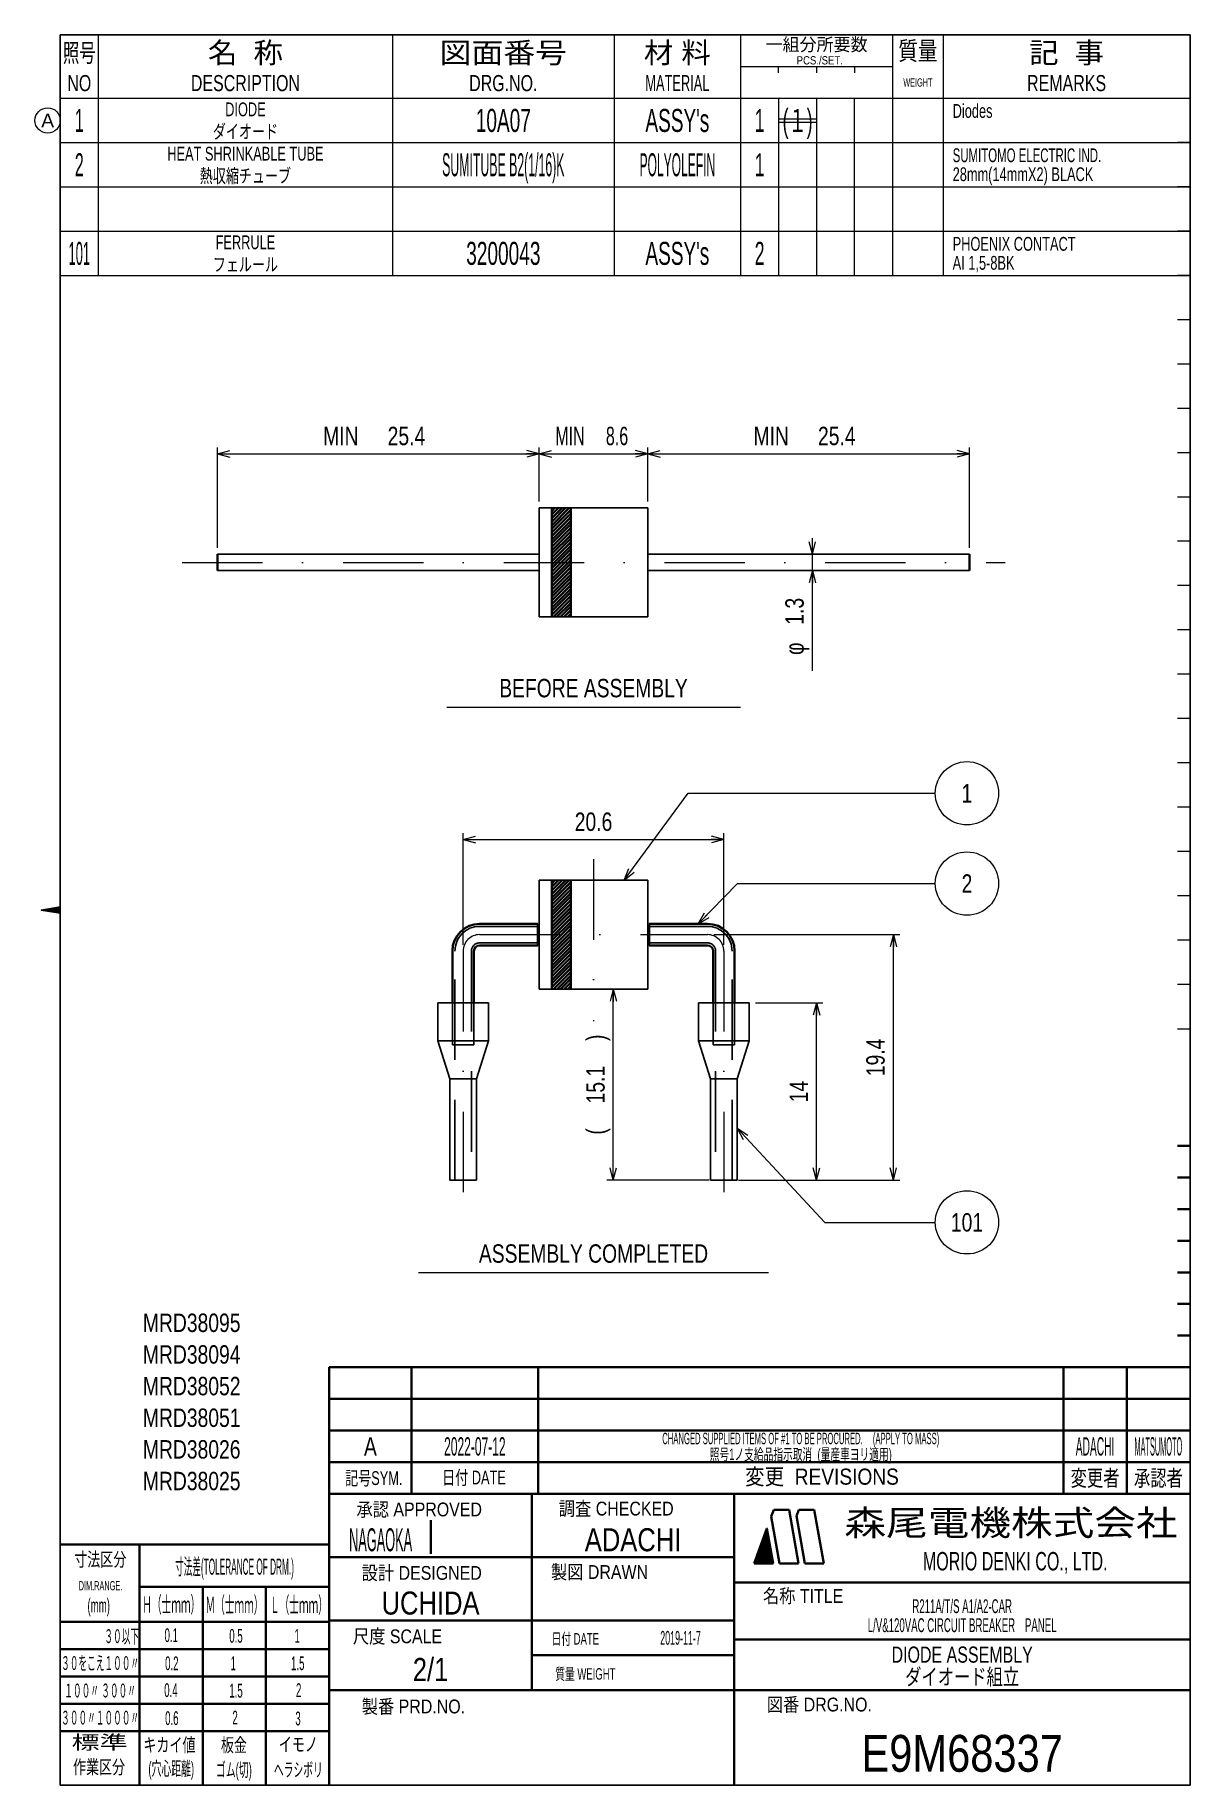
# Model space of a CAD drawing. Header units: millimetres. Extents: x 17 to 199, y 10 to 287.
import ezdxf
from ezdxf.enums import TextEntityAlignment as Align

# ---------------------------------------------------------------- set-up
doc = ezdxf.new("R2010")
doc.units = ezdxf.units.MM
doc.linetypes.add('DASHDOT', pattern=[25.3, 12.7, -6.3, 0, -6.3])
doc.linetypes.add('DASHED', pattern=[19, 12.7, -6.3])
for name, color, linetype in [('GR01_01', 7, 'Continuous'), ('GR01_02', 7, 'Continuous'), ('GR01_03', 7, 'Continuous'), ('GR01_04', 7, 'Continuous'), ('GR01_15', 7, 'Continuous'), ('GR01_16', 7, 'Continuous'), ('図面枠E9M', 7, 'Continuous'), ('表題、部品表', 7, 'Continuous'), ('表題、部品表_02', 7, 'Continuous'), ('表題、部品表_03', 7, 'Continuous'), ('表題、部品表_改訂', 7, 'Continuous')]:
    doc.layers.add(name, color=color, linetype=linetype)
doc.styles.add('HG丸ｺﾞｼｯｸM-PRO', font='')
doc.styles.get('HG丸ｺﾞｼｯｸM-PRO').set_extended_font_data('HG丸ｺﾞｼｯｸM-PRO')
pattern_1 = [(45, (0, 0), (-0.2828427, 0.2828427), [])]

# ---------------------------------------------------------------- blocks, each defined once
blk = doc.blocks.new('BLKF024')
at = {"layer": '図面枠E9M', "color": 4, "linetype": 'Continuous', "lineweight": 13}
for p, q in [((17.775844, 148.495693), (17.786182, 148.50603)), ((17.897062, 148.47549), (17.955887, 148.534315)), ((18.018281, 148.455287), (18.125593, 148.562599)), ((18.139499, 148.435083), (18.295299, 148.590883)), ((18.260717, 148.41488), (18.465004, 148.619167)), ((18.381936, 148.394677), (18.63471, 148.647452)), ((18.503154, 148.374474), (18.804416, 148.675736)), ((18.624372, 148.354271), (18.974121, 148.70402)), ((18.745591, 148.334068), (19.143827, 148.732304)), ((18.866809, 148.313865), (19.313532, 148.760589)), ((18.988027, 148.293662), (19.483238, 148.788873)), ((19.109245, 148.273459), (19.652944, 148.817157)), ((19.230464, 148.253256), (19.822649, 148.845442)), ((19.351682, 148.233053), (19.992355, 148.873726)), ((19.4729, 148.21285), (20.162061, 148.90201)), ((19.594119, 148.192647), (20.331766, 148.930294)), ((19.715337, 148.172444), (20.501472, 148.958579)), ((19.836555, 148.152241), (20.671177, 148.986863)), ((19.957774, 148.132038), (20.75, 148.924264)), ((20.078992, 148.111835), (20.75, 148.782843)), ((20.20021, 148.091632), (20.75, 148.641421)), ((20.321429, 148.071429), (20.75, 148.5)), ((20.442647, 148.051226), (20.75, 148.358579)), ((20.563865, 148.031022), (20.75, 148.217157)), ((20.685083, 148.010819), (20.75, 148.075736))]:
    blk.add_line(p, q, dxfattribs=at)
blk = doc.blocks.new('BLKF025')
at = {"layer": '図面枠E9M', "color": 3, "linetype": 'Continuous', "lineweight": 35}
for p, q in [((131.756831, 48.999879), (132.5833, 49.826349)), ((131.83776, 49.22223), (132.562102, 49.946572)), ((131.918689, 49.44458), (132.540903, 50.066794)), ((131.999617, 49.66693), (132.519705, 50.187017)), ((132.080546, 49.88928), (132.498506, 50.30724)), ((132.161475, 50.111631), (132.477307, 50.427463)), ((132.242404, 50.333981), (132.456109, 50.547686)), ((132.323333, 50.556331), (132.43491, 50.667909)), ((132.404262, 50.778681), (132.413712, 50.788131)), ((130.407871, 45.246757), (132.943675, 47.782561)), ((130.461969, 45.442276), (132.922477, 47.902784)), ((130.542898, 45.664626), (132.901278, 48.023006)), ((130.549292, 45.246757), (132.964874, 47.662338)), ((130.623827, 45.886976), (132.88008, 48.143229)), ((130.690714, 45.246757), (132.986072, 47.542115)), ((130.704756, 46.109327), (132.858881, 48.263452)), ((130.785684, 46.331677), (132.837682, 48.383675)), ((130.832135, 45.246757), (133.007271, 47.421892)), ((130.866613, 46.554027), (132.816484, 48.503898)), ((130.947542, 46.776377), (132.795285, 48.624121)), ((130.973556, 45.246757), (133.028469, 47.301669)), ((131.028471, 46.998727), (132.774087, 48.744343)), ((131.1094, 47.221078), (132.752888, 48.864566)), ((131.114978, 45.246757), (133.049668, 47.181447)), ((131.190329, 47.443428), (132.73169, 48.984789)), ((131.256399, 45.246757), (133.070866, 47.061224)), ((131.271258, 47.665778), (132.710491, 49.105012)), ((131.352186, 47.888128), (132.689293, 49.225235)), ((131.433115, 48.110479), (132.668094, 49.345457)), ((131.514044, 48.332829), (132.646896, 49.46568)), ((131.594973, 48.555179), (132.625697, 49.585903)), ((131.675902, 48.777529), (132.604499, 49.706126)), ((131.397821, 45.246757), (133.092065, 46.941001)), ((131.539242, 45.246757), (133.113263, 46.820778)), ((131.680663, 45.246757), (133.134462, 46.700555)), ((131.822085, 45.246757), (133.15566, 46.580332)), ((131.963506, 45.246757), (133.176859, 46.46011)), ((132.104927, 45.246757), (133.198057, 46.339887)), ((132.246349, 45.246757), (133.219256, 46.219664)), ((132.38777, 45.246757), (133.240455, 46.099441)), ((132.529191, 45.246757), (133.261653, 45.979218)), ((132.670613, 45.246757), (133.282852, 45.858995)), ((132.812034, 45.246757), (133.30405, 45.738773)), ((132.953455, 45.246757), (133.325249, 45.61855)), ((133.094877, 45.246757), (133.346447, 45.498327)), ((133.236298, 45.246757), (133.367646, 45.378104)), ((133.37772, 45.246757), (133.388844, 45.257881))]:
    blk.add_line(p, q, dxfattribs=at)
blk = doc.blocks.new('BLKF023')
at = {"layer": '図面枠E9M', "color": 2, "linetype": 'Continuous', "lineweight": 25}
for p, q in [((20.75, 286.75), (20.75, 10.25)), ((20.75, 286.75), (199.25, 286.75)), ((199.25, 286.75), (199.25, 10.25)), ((20.75, 10.25), (199.25, 10.25))]:
    blk.add_line(p, q, dxfattribs=at)
at = {"layer": '図面枠E9M', "color": 4, "linetype": 'Continuous', "lineweight": 13}
for p, q in [((199.25, 269.75), (197.25, 269.75)), ((199.25, 262.75), (197.25, 262.75)), ((199.25, 255.75), (197.25, 255.75)), ((199.25, 248.75), (197.25, 248.75)), ((199.25, 241.75), (197.25, 241.75)), ((199.25, 234.75), (197.25, 234.75)), ((199.25, 227.75), (197.25, 227.75)), ((199.25, 220.75), (197.25, 220.75)), ((199.25, 213.75), (197.25, 213.75)), ((199.25, 206.75), (197.25, 206.75)), ((199.25, 199.75), (197.25, 199.75)), ((199.25, 192.75), (197.25, 192.75)), ((199.25, 185.75), (197.25, 185.75)), ((199.25, 178.75), (197.25, 178.75)), ((199.25, 171.75), (197.25, 171.75)), ((199.25, 164.75), (197.25, 164.75)), ((199.25, 157.75), (197.25, 157.75)), ((199.25, 150.75), (197.25, 150.75)), ((20.75, 149), (17.75, 148.5)), ((17.75, 148.5), (20.75, 148)), ((199.25, 143.75), (197.25, 143.75)), ((199.25, 136.75), (197.25, 136.75)), ((197.25, 129.75), (199.25, 129.75))]:
    blk.add_line(p, q, dxfattribs=at)
at = {"layer": '図面枠E9M', "color": 3, "linetype": 'Continuous', "lineweight": 35}
for p, q in [((199.25, 111.25), (197.25, 111.25)), ((199.25, 106.25), (197.25, 106.25)), ((199.25, 101.25), (197.25, 101.25)), ((199.25, 96.25), (197.25, 96.25)), ((199.25, 91.25), (197.25, 91.25)), ((199.25, 86.25), (197.25, 86.25)), ((199.25, 81.25), (197.25, 81.25)), ((63.25, 76.25), (199.25, 76.25)), ((63.25, 76.25), (63.25, 10.25)), ((76.25, 76.25), (76.25, 56.25)), ((96.25, 56.25), (96.25, 76.25)), ((179.25, 56.25), (179.25, 76.25)), ((189.25, 56.25), (189.25, 76.25)), ((63.25, 71.25), (199.25, 71.25)), ((63.25, 66.25), (199.25, 66.25)), ((63.25, 61.25), (199.25, 61.25)), ((63.25, 56.25), (199.25, 56.25)), ((95.25, 56.25), (95.25, 25.25)), ((127.25, 56.25), (127.25, 10.25)), ((133.09, 52.65), (133.48, 53.75)), ((134.39, 45.25), (133.09, 52.65)), ((133.48, 53.75), (135.89, 53.75)), ((137.39, 45.25), (135.89, 53.75)), ((137.43, 53.75), (137.07, 52.76)), ((138.39, 45.25), (137.07, 52.76)), ((137.43, 53.75), (139.89, 53.75)), ((141.39, 45.25), (139.89, 53.75)), ((79.27, 52.11), (79.27, 46.8)), ((130.39, 45.25), (132.41, 50.8)), ((133.39, 45.25), (132.41, 50.8)), ((20.75, 48.25), (63.25, 48.25)), ((33.25, 48.25), (33.25, 10.25)), ((63.25, 46.25), (127.25, 46.25)), ((130.39, 45.25), (133.39, 45.25)), ((134.39, 45.25), (137.39, 45.25)), ((138.39, 45.25), (141.39, 45.25)), ((33.25, 41.55), (63.25, 41.55)), ((43.25, 41.55), (43.25, 10.25)), ((53.25, 41.55), (53.25, 10.25)), ((127.25, 42.25), (199.25, 42.25)), ((20.75, 36.05), (63.25, 36.05)), ((63.25, 36.25), (127.25, 36.25)), ((127.25, 33.25), (199.25, 33.25)), ((20.75, 31.73), (63.25, 31.73)), ((95.25, 30.75), (127.25, 30.75)), ((20.75, 27.4), (63.25, 27.4)), ((63.25, 25.25), (199.25, 25.25)), ((20.75, 23.08), (63.25, 23.08)), ((20.75, 18.75), (63.25, 18.75))]:
    blk.add_line(p, q, dxfattribs=at)
at = {"layer": '図面枠E9M', "color": 4, "linetype": 'Continuous', "lineweight": 13}
blk.add_blockref('BLKF024', (0, 0), dxfattribs=at)
at = {"layer": '図面枠E9M', "color": 3, "linetype": 'Continuous', "lineweight": 35}
blk.add_blockref('BLKF025', (0, 0), dxfattribs=at)
at = {"layer": '図面枠E9M', "color": 4, "linetype": 'Continuous', "lineweight": 13, "style": 'HG丸ｺﾞｼｯｸM-PRO'}
for s, height, width, p in [('記号SYM.', 2.182, 0.69227, (70.28, 58.74)), ('日付 DATE', 2.182, 0.692507, (86.12, 58.83)), ('変更  REVISIONS', 2.5455, 0.887352, (141.1, 58.97)), ('変更者', 2.545, 0.741121, (184.25, 58.75)), ('承認者', 2.545, 0.741121, (194.25, 58.75)), ('調査 CHECKED', 2.182, 0.863174, (108.59, 53.92)), ('承認 APPROVED', 2.1818, 0.863151, (77.46, 53.79)), ('寸法差(TOLERANCE OF DRM.)', 2.5455, 0.382528, (48.27, 44.75)), ('設計 DESIGNED', 2.1818, 0.862613, (77.86, 43.76)), ('製図 DRAWN', 2.182, 0.863099, (105.95, 43.9)), ('DIM.RANGE.', 1.455, 0.522543, (27.1, 41.74)), ('名称 TITLE', 2.182, 0.862489, (138.11, 40.12)), ('Ｈ（士ｍｍ）', 2.545, 0.439786, (38.28, 38.76)), ('Ｍ（士ｍｍ）', 2.545, 0.439786, (48.27, 38.71)), ('Ｌ（士ｍｍ）', 2.545, 0.439786, (58.45, 38.71)), ('３０以下', 2.182, 0.44793, (30.45, 33.77)), ('0.1', 2.182, 0.522424, (38.28, 33.92)), ('0.5', 2.182, 0.522424, (48.51, 33.82)), ('1', 2.18, 0.521199, (58.17, 33.82)), ('尺度 SCALE', 2.182, 0.862581, (74.03, 33.74)), ('日付 DATE', 1.818, 0.618255, (102.13, 33.34)), ('３０をこえ１００〃', 2.182, 0.44793, (27.04, 29.52)), ('0.2', 2.182, 0.522424, (38.37, 29.48)), ('1', 2.18, 0.521199, (48.08, 29.48)), ('1.5', 2.182, 0.522424, (58.27, 29.48)), ('質量 WEIGHT', 1.818, 0.618812, (103.71, 27.8)), ('１００〃 ３００〃', 2.182, 0.448161, (27.04, 25.18)), ('0.4', 2.182, 0.522424, (38.23, 25.24)), ('1.5', 2.182, 0.522424, (48.51, 25.15)), ('2', 2.18, 0.521199, (58.41, 25.24)), ('製番 PRD.NO.', 2.182, 0.863299, (76.54, 22.66)), ('図番 DRG.NO.', 2.182, 0.863083, (140.68, 22.96)), ('３００〃１０００〃', 2.182, 0.44793, (27.04, 20.89)), ('0.6', 2.182, 0.522424, (38.37, 20.81)), ('2', 2.18, 0.521199, (48.37, 20.9)), ('3', 2.18, 0.521199, (58.31, 20.76)), ('キカイ値', 2.182, 0.692256, (37.99, 16.58)), ('板金', 2.182, 0.692256, (48.18, 16.58)), ('イモノ', 2.182, 0.692256, (58.36, 16.67))]:
    blk.add_text(s, height=height, dxfattribs=dict(at, width=width)).set_placement(p, align=Align.MIDDLE_CENTER)
at = {"layer": '図面枠E9M', "color": 2, "linetype": 'Continuous', "lineweight": 25, "style": 'HG丸ｺﾞｼｯｸM-PRO', "width": 1.206081}
blk.add_text('森尾電機株式会社', height=4, dxfattribs=at).set_placement((170.97, 51.68), align=Align.MIDDLE_CENTER)
at = {"layer": '図面枠E9M', "color": 4, "linetype": 'Continuous', "lineweight": 13, "style": 'HG丸ｺﾞｼｯｸM-PRO'}
for s, width, p in [('寸法区分', 0.692256, (27.06, 44.15)), ('(mm)', 0.521312, (26.82, 36.89)), ('標準', 1.489301, (26.96, 15.25)), ('作業区分', 0.692256, (26.87, 11.35)), ('(穴心距離)', 0.521231, (38.28, 11.11)), ('ゴム(切)', 0.521232, (48.18, 10.92)), ('ヘラシボリ', 0.521228, (58.36, 10.92))]:
    blk.add_text(s, height=2.182, dxfattribs=dict(at, width=width)).set_placement(p, align=Align.BOTTOM_CENTER)
at = {"layer": '図面枠E9M', "color": 3, "linetype": 'Continuous', "lineweight": 35, "style": 'HG丸ｺﾞｼｯｸM-PRO', "width": 0.652197}
blk.add_text('MORIO DENKI CO., LTD.', height=2.9091, dxfattribs=at).set_placement((171.63, 45.61), align=Align.MIDDLE_CENTER)
blk = doc.blocks.new('BLKF026')
at = {"layer": '図面枠E9M', "color": 3, "linetype": 'Continuous', "lineweight": 35, "style": 'HG丸ｺﾞｼｯｸM-PRO'}
for s, height, width, p in [('A', 2.91, 0.782973, (69.75, 63.75)), ('2022-07-12', 2.909, 0.488281, (86.25, 63.75)), ('CHANGED SUPPLIED ITEMS OF #1 TO BE PROCURED.\u3000 (APPLY TO MASS)', 1.8182, 0.497754, (137.75, 65)), ('ADACHI', 2.909, 0.415454, (184.25, 63.75)), ('MATSUMOTO', 2.909, 0.26157, (194.25, 63.75)), ('NAGAOKA', 3.636, 0.414524, (71.36, 49)), ('ADACHI', 3.636, 0.830909, (111.25, 49)), ('UCHIDA', 3.636, 0.830691, (79.25, 39)), ('R211A/T/S A1/A2-CAR', 2.1818, 0.521924, (163.25, 38.5)), ('L/V&120VAC CIRCUIT BREAKER\u3000PANEL', 2.1818, 0.522042, (163.25, 35.5)), ('2019-11-7', 2.182, 0.482367, (118.75, 33.5)), ('2/1', 3.636, 0.828847, (79.25, 28.5)), ('DIODE ASSEMBLY', 2.5455, 0.741827, (163.25, 30.85)), ('ダイオード組立', 2.545, 0.741121, (163.25, 27.35)), ('E9M68337', 5.818, 0.845879, (163.25, 15.25))]:
    blk.add_text(s, height=height, dxfattribs=dict(at, width=width)).set_placement(p, align=Align.MIDDLE_CENTER)
blk = doc.blocks.new('BLKF028')
at = {"layer": '表題、部品表', "color": 4, "linetype": 'Continuous', "lineweight": 13}
for p, q in [((20.75, 286.75), (20.75, 276.75)), ((20.75, 286.75), (199.25, 286.75)), ((26.75, 286.75), (26.75, 276.75)), ((73.25, 286.75), (73.25, 276.75)), ((108.25, 286.75), (108.25, 276.75)), ((128.25, 286.75), (128.25, 276.75)), ((152.25, 286.75), (152.25, 276.75)), ((160.25, 286.75), (160.25, 276.75)), ((199.25, 286.75), (199.25, 276.75)), ((128.25, 281.75), (152.25, 281.75)), ((134.25, 280.75), (134.25, 281.75)), ((140.25, 281.75), (140.25, 280.75)), ((146.25, 281.75), (146.25, 280.75)), ((20.75, 276.75), (199.25, 276.75))]:
    blk.add_line(p, q, dxfattribs=at)
at = {"layer": '表題、部品表', "color": 3, "linetype": 'Continuous', "lineweight": 35, "style": 'HG丸ｺﾞｼｯｸM-PRO'}
for s, height, width, p in [('照号', 2.909, 0.651535, (23.75, 283.95)), ('名  称', 3.273, 1.042426, (50, 283.95)), ('図面番号', 3.273, 1.127518, (90.75, 283.95)), ('材 料', 3.273, 1.042439, (118.25, 283.95)), ('一組分所要数', 2.036, 0.966638, (140.25, 285.25)), ('質量', 2.909, 0.781842, (156.25, 284.25)), ('記  事', 3.273, 1.042426, (179.75, 283.95)), ('PCS./SET.', 1.309, 0.862935, (140.75, 282.75)), ('NO', 2.545, 0.740841, (23.75, 279.15)), ('DESCRIPTION', 2.5455, 0.741365, (50, 279.15)), ('DRG.NO.', 2.545, 0.741189, (90.75, 279.15)), ('MATERIAL', 2.545, 0.594756, (118.25, 279.15)), ('WEIGHT', 1.309, 0.635507, (156.25, 279.25)), ('REMARKS', 2.545, 0.742803, (179.75, 279.15))]:
    blk.add_text(s, height=height, dxfattribs=dict(at, width=width)).set_placement(p, align=Align.MIDDLE_CENTER)
blk = doc.blocks.new('BLKF027')
at = {"layer": '表題、部品表', "color": 3, "linetype": 'Continuous', "lineweight": 13}
blk.add_blockref('BLKF028', (0, 0), dxfattribs=at)
blk = doc.blocks.new('BLKF029')
at = {"layer": '表題、部品表_02', "color": 4, "linetype": 'Continuous', "lineweight": 13}
for p, q in [((20.75, 269.75), (20.75, 262.75)), ((20.75, 269.75), (199.25, 269.75)), ((26.75, 269.75), (26.75, 262.75)), ((73.25, 269.75), (73.25, 262.75)), ((108.25, 269.75), (108.25, 262.75)), ((128.25, 269.75), (128.25, 262.75)), ((134.25, 269.75), (134.25, 262.75)), ((140.25, 269.75), (140.25, 262.75)), ((146.25, 262.75), (146.25, 269.75)), ((152.25, 269.75), (152.25, 262.75)), ((160.25, 269.75), (160.25, 262.75)), ((199.25, 269.75), (199.25, 262.75)), ((20.75, 262.75), (199.25, 262.75))]:
    blk.add_line(p, q, dxfattribs=at)
blk = doc.blocks.new('BLKF031')
at = {"layer": '表題、部品表_02', "color": 4, "linetype": 'Continuous', "lineweight": 13}
for p, q in [((20.75, 276.75), (20.75, 269.75)), ((20.75, 276.75), (199.25, 276.75)), ((26.75, 276.75), (26.75, 269.75)), ((73.25, 276.75), (73.25, 269.75)), ((108.25, 276.75), (108.25, 269.75)), ((128.25, 276.75), (128.25, 269.75)), ((134.25, 276.75), (134.25, 269.75)), ((140.25, 276.75), (140.25, 269.75)), ((146.25, 269.75), (146.25, 276.75)), ((152.25, 276.75), (152.25, 269.75)), ((160.25, 276.75), (160.25, 269.75)), ((199.25, 276.75), (199.25, 269.75)), ((20.75, 269.75), (199.25, 269.75))]:
    blk.add_line(p, q, dxfattribs=at)
blk = doc.blocks.new('BLKF033')
at = {"layer": '表題、部品表_02', "color": 4, "linetype": 'Continuous', "lineweight": 13}
for p, q in [((20.75, 262.75), (20.75, 255.75)), ((20.75, 262.75), (199.25, 262.75)), ((26.75, 262.75), (26.75, 255.75)), ((73.25, 262.75), (73.25, 255.75)), ((108.25, 262.75), (108.25, 255.75)), ((128.25, 262.75), (128.25, 255.75)), ((134.25, 262.75), (134.25, 255.75)), ((140.25, 262.75), (140.25, 255.75)), ((146.25, 255.75), (146.25, 262.75)), ((152.25, 262.75), (152.25, 255.75)), ((160.25, 262.75), (160.25, 255.75)), ((199.25, 262.75), (199.25, 255.75)), ((20.75, 255.75), (199.25, 255.75))]:
    blk.add_line(p, q, dxfattribs=at)
blk = doc.blocks.new('BLKF035')
at = {"layer": '表題、部品表_02', "color": 4, "linetype": 'Continuous', "lineweight": 13}
for p, q in [((20.75, 255.75), (20.75, 248.75)), ((20.75, 255.75), (199.25, 255.75)), ((26.75, 255.75), (26.75, 248.75)), ((73.25, 255.75), (73.25, 248.75)), ((108.25, 255.75), (108.25, 248.75)), ((128.25, 255.75), (128.25, 248.75)), ((134.25, 255.75), (134.25, 248.75)), ((140.25, 255.75), (140.25, 248.75)), ((146.25, 248.75), (146.25, 255.75)), ((152.25, 255.75), (152.25, 248.75)), ((160.25, 255.75), (160.25, 248.75)), ((199.25, 255.75), (199.25, 248.75)), ((20.75, 248.75), (199.25, 248.75))]:
    blk.add_line(p, q, dxfattribs=at)
blk = doc.blocks.new('FXTIP_ARROW_S')
at = {"color": 0, "linetype": 'Continuous', "lineweight": -2}
for q in [(-1, 0), (-0.97, 0.26), (-0.97, -0.26)]:
    blk.add_line((0, 0), q, dxfattribs=at)
blk = doc.blocks.new('FXTIP_ARROW_E')
at = {"color": 0, "linetype": 'Continuous', "lineweight": -2}
for q in [(-1, 0), (-0.97, 0.26), (-0.97, -0.26)]:
    blk.add_line((0, 0), q, dxfattribs=at)
blk = doc.blocks.new('BLKF037')
at = {"layer": '表題、部品表_改訂', "color": 4, "linetype": 'Continuous', "lineweight": 13}
blk.add_circle((18.75, 273.25), 2, dxfattribs=at)
at = {"layer": '表題、部品表_改訂', "color": 4, "linetype": 'Continuous', "lineweight": 13, "style": 'HG丸ｺﾞｼｯｸM-PRO', "width": 1.042301}
blk.add_text('A', height=2.18, dxfattribs=at).set_placement((18.75, 273.25), align=Align.MIDDLE_CENTER)

msp = doc.modelspace()

# ---------------------------------------------------------------- hatches: boundary and pattern name
at = {"layer": 'GR01_01', "linetype": 'Continuous', "lineweight": 35}
h = msp.add_hatch(dxfattribs=at)
h.set_pattern_fill('_USER', scale=0.4, angle=45, style=0, pattern_type=0)
h.set_pattern_definition(pattern_1)
h.paths.add_polyline_path([(98.4, 212.03), (101.4, 212.03), (101.4, 194.83), (98.4, 194.83)], flags=0)
h = msp.add_hatch(dxfattribs=at)
h.set_pattern_fill('_USER', scale=0.4, angle=45, style=0, pattern_type=0)
h.set_pattern_definition(pattern_1)
h.paths.add_polyline_path([(98.4, 153.21), (101.4, 153.21), (101.4, 136.01), (98.4, 136.01)], flags=0)

# ---------------------------------------------------------------- linework, layer by layer
at = {"layer": 'GR01_01', "color": 7, "linetype": 'Continuous', "lineweight": 25}
for p, q in [((113.6, 212.03), (96.4, 212.03)), ((96.4, 212.03), (96.4, 194.83)), ((113.6, 212.03), (113.6, 194.83)), ((96.4, 204.73), (45.6, 204.73)), ((164.4, 204.73), (113.6, 204.73)), ((45.6, 202.13), (96.4, 202.13)), ((113.6, 202.13), (164.4, 202.13)), ((96.4, 194.83), (113.6, 194.83)), ((113.6, 153.21), (96.4, 153.21)), ((96.4, 153.21), (96.4, 136.01)), ((113.6, 153.21), (113.6, 136.01)), ((96.4, 136.01), (113.6, 136.01)), ((83.1, 105.81), (85.7, 105.81)), ((126.9, 105.81), (124.3, 105.81))]:
    msp.add_line(p, q, dxfattribs=at)
at = {"layer": 'GR01_01', "color": 7, "linetype": 'Continuous', "lineweight": 35}
for p, q in [((98.4, 194.83), (98.4, 212.03)), ((101.4, 194.83), (101.4, 212.03)), ((98.4, 136.01), (98.4, 153.21)), ((101.4, 136.01), (101.4, 153.21))]:
    msp.add_line(p, q, dxfattribs=at)
at = {"layer": 'GR01_01', "color": 3, "linetype": 'Continuous', "lineweight": 35}
for p, q in [((45.6, 202.13), (45.6, 204.73)), ((164.4, 202.13), (164.4, 204.73))]:
    msp.add_line(p, q, dxfattribs=at)
at = {"layer": 'GR01_01', "color": 7, "linetype": 'DASHED', "lineweight": 25}
for p, q in [((87, 145.91), (96.4, 145.91)), ((123, 145.91), (113.6, 145.91)), ((83.1, 105.81), (83.1, 142.01)), ((85.7, 142.01), (85.7, 105.81)), ((96.4, 143.31), (87, 143.31)), ((113.6, 143.31), (123, 143.31)), ((124.3, 142.01), (124.3, 105.81)), ((126.9, 105.81), (126.9, 142.01))]:
    msp.add_line(p, q, dxfattribs=at)
for centre, radius, start, end in [((87, 142.01), 3.9, 90, 180), ((123, 142.01), 3.9, 0, 90), ((87, 142.01), 1.3, 90, 180), ((123, 142.01), 1.3, 0, 90)]:
    msp.add_arc(centre, radius, start, end, dxfattribs=at)
at = {"layer": 'GR01_02', "color": 4, "linetype": 'DASHDOT', "lineweight": 13}
for p, q in [((40.02, 203.43), (170.05, 203.43)), ((105, 156.51), (105, 130.94)), ((87, 144.61), (123, 144.61)), ((84.4, 142.01), (84.4, 102.96)), ((125.6, 142.01), (125.6, 102.96))]:
    msp.add_line(p, q, dxfattribs=at)
for centre, start, end in [((87, 142.01), 90, 180), ((123, 142.01), 0, 90)]:
    msp.add_arc(centre, 2.6, start, end, dxfattribs=at)
at = {"layer": 'GR01_03', "color": 7, "linetype": 'Continuous', "lineweight": 25}
for p, q in [((80.4, 133.81), (80.4, 127.81)), ((88.4, 133.81), (80.4, 133.81)), ((88.4, 127.81), (88.4, 133.81)), ((121.6, 127.81), (121.6, 133.81)), ((121.6, 133.81), (129.6, 133.81)), ((129.6, 133.81), (129.6, 127.81)), ((80.4, 127.81), (82.3, 121.81)), ((88.4, 127.81), (80.4, 127.81)), ((86.5, 121.81), (88.4, 127.81)), ((123.5, 121.81), (121.6, 127.81)), ((121.6, 127.81), (129.6, 127.81)), ((129.6, 127.81), (127.7, 121.81)), ((82.3, 121.81), (82.3, 105.81)), ((86.5, 121.81), (82.3, 121.81)), ((86.5, 105.81), (86.5, 121.81)), ((123.5, 105.81), (123.5, 121.81)), ((123.5, 121.81), (127.7, 121.81)), ((127.7, 121.81), (127.7, 105.81)), ((86.5, 105.81), (82.3, 105.81)), ((123.5, 105.81), (127.7, 105.81))]:
    msp.add_line(p, q, dxfattribs=at)
at = {"layer": 'GR01_04', "color": 7, "linetype": 'Continuous', "lineweight": 35}
for p, q in [((96.2, 146.31), (87, 146.31)), ((96.2, 142.91), (96.2, 146.31)), ((113.8, 146.31), (123, 146.31)), ((113.8, 142.91), (113.8, 146.31)), ((82.7, 142.01), (82.7, 133.81)), ((86.1, 142.01), (86.1, 133.81)), ((96.2, 142.91), (87, 142.91)), ((113.8, 142.91), (123, 142.91)), ((123.9, 142.01), (123.9, 133.81)), ((127.3, 142.01), (127.3, 133.81))]:
    msp.add_line(p, q, dxfattribs=at)
at = {"layer": 'GR01_04', "color": 7, "linetype": 'DASHED', "lineweight": 25}
for p, q in [((82.7, 133.81), (82.7, 127.21)), ((86.1, 133.81), (86.1, 127.21)), ((123.9, 133.81), (123.9, 127.21)), ((127.3, 133.81), (127.3, 127.21)), ((86.1, 127.21), (82.7, 127.21)), ((123.9, 127.21), (127.3, 127.21))]:
    msp.add_line(p, q, dxfattribs=at)
at = {"layer": 'GR01_04', "color": 7, "linetype": 'Continuous', "lineweight": 35}
for centre, radius, start, end in [((87, 142.01), 4.3, 90, 180), ((123, 142.01), 4.3, 0, 90), ((87, 142.01), 0.9, 90, 180), ((123, 142.01), 0.9, 0, 90)]:
    msp.add_arc(centre, radius, start, end, dxfattribs=at)
at = {"layer": 'GR01_15', "color": 4, "linetype": 'Continuous', "lineweight": 13}
for p, q in [((109.83, 153.21), (119.95, 166.94)), ((119.95, 166.94), (159.01, 166.94)), ((121.56, 146.31), (127.76, 152.68)), ((127.76, 152.68), (159.01, 152.68)), ((127.7, 114.01), (141.56, 99.15)), ((141.56, 99.15), (159.01, 99.15))]:
    msp.add_line(p, q, dxfattribs=at)
for centre in [(164.01, 166.94), (164.01, 152.68), (164.01, 99.15)]:
    msp.add_circle(centre, 5, dxfattribs=at)
at = {"layer": 'GR01_16', "color": 4, "linetype": 'Continuous', "lineweight": 13}
for p, q in [((45.6, 205.73), (45.6, 221.57)), ((96.4, 213.03), (96.4, 221.57)), ((113.6, 213.03), (113.6, 221.57)), ((164.4, 205.73), (164.4, 221.57)), ((45.6, 220.57), (96.4, 220.57)), ((96.4, 220.57), (113.6, 220.57)), ((113.6, 220.57), (164.4, 220.57)), ((139.58, 204.73), (139.58, 207.23)), ((139.58, 202.13), (139.58, 204.73)), ((139.58, 186.31), (139.58, 202.13)), ((81.8, 180.56), (128.2, 180.56)), ((84.4, 143.01), (84.4, 160.62)), ((125.6, 143.01), (125.6, 160.62)), ((84.4, 159.62), (125.6, 159.62)), ((124, 144.61), (153.38, 144.61)), ((152.38, 105.81), (152.38, 144.61)), ((108.13, 105.81), (108.13, 136.01)), ((130.6, 133.81), (141.25, 133.81)), ((140.25, 105.81), (140.25, 133.81)), ((123.3, 105.81), (107.13, 105.81)), ((127.9, 105.81), (141.25, 105.81)), ((128.7, 105.81), (153.38, 105.81)), ((77.36, 91.22), (132.64, 91.22))]:
    msp.add_line(p, q, dxfattribs=at)
at = {"layer": '表題、部品表_改訂', "color": 4, "linetype": 'Continuous', "lineweight": 13}
for p, q in [((134.25, 273.5), (140.25, 273.5)), ((134.25, 273), (140.25, 273))]:
    msp.add_line(p, q, dxfattribs=at)

# ---------------------------------------------------------------- block references
at = {"layer": 'GR01_15', "color": 4, "linetype": 'Continuous', "lineweight": 13, "xscale": 2, "yscale": 2}
for p, rotation in [((109.83, 153.21), 233.6029515945679), ((121.56, 146.31), 225.7699553748), ((127.7, 114.01), 133.0062940610783)]:
    msp.add_blockref('FXTIP_ARROW_S', p, dxfattribs=dict(at, rotation=rotation))
at = {"layer": 'GR01_16', "color": 4, "linetype": 'Continuous', "lineweight": 13, "xscale": 2, "yscale": 2}
for name, p, rotation in [('FXTIP_ARROW_S', (45.6, 220.57), 180), ('FXTIP_ARROW_E', (96.4, 220.57), 360), ('FXTIP_ARROW_S', (96.4, 220.57), 180), ('FXTIP_ARROW_E', (113.6, 220.57), 360), ('FXTIP_ARROW_S', (113.6, 220.57), 180), ('FXTIP_ARROW_E', (164.4, 220.57), 360), ('FXTIP_ARROW_S', (139.58, 204.73), 270), ('FXTIP_ARROW_E', (139.58, 202.13), 90), ('FXTIP_ARROW_S', (84.4, 159.62), 180), ('FXTIP_ARROW_E', (125.6, 159.62), 360), ('FXTIP_ARROW_E', (152.38, 144.61), 90), ('FXTIP_ARROW_E', (108.13, 136.01), 90), ('FXTIP_ARROW_E', (140.25, 133.81), 90), ('FXTIP_ARROW_S', (108.13, 105.81), 270), ('FXTIP_ARROW_S', (140.25, 105.81), 270), ('FXTIP_ARROW_S', (152.38, 105.81), 270)]:
    msp.add_blockref(name, p, dxfattribs=dict(at, rotation=rotation))
at = {"layer": '図面枠E9M', "color": 4, "linetype": 'Continuous', "lineweight": 13}
msp.add_blockref('BLKF023', (0, 0), dxfattribs=at)
at = {"layer": '図面枠E9M', "color": 3, "linetype": 'Continuous', "lineweight": 35}
msp.add_blockref('BLKF026', (0, 0), dxfattribs=at)
at = {"layer": '表題、部品表', "color": 3, "linetype": 'Continuous', "lineweight": 13}
msp.add_blockref('BLKF027', (0, 0), dxfattribs=at)
at = {"layer": '表題、部品表_02', "color": 4, "linetype": 'Continuous', "lineweight": 13}
for name in ['BLKF031', 'BLKF029', 'BLKF033', 'BLKF035']:
    msp.add_blockref(name, (0, 0), dxfattribs=at)
at = {"layer": '表題、部品表_改訂', "color": 4, "linetype": 'Continuous', "lineweight": 13}
msp.add_blockref('BLKF037', (0, 0), dxfattribs=at)

# ---------------------------------------------------------------- texts
at = {"layer": 'GR01_15', "color": 3, "linetype": 'Continuous', "lineweight": 35, "style": 'HG丸ｺﾞｼｯｸM-PRO', "width": 0.784542}
for s, height, p in [('1', 2.91, (164.01, 166.94)), ('2', 2.91, (164.01, 152.68)), ('101', 2.909, (164.01, 99.15))]:
    msp.add_text(s, height=height, rotation=0, dxfattribs=at).set_placement(p, align=Align.MIDDLE_CENTER)
at = {"layer": 'GR01_16', "color": 4, "linetype": 'Continuous', "lineweight": 35, "style": 'HG丸ｺﾞｼｯｸM-PRO'}
for s, height, rotation, width, p in [('MIN', 2.909, 0, 0.781708, (65.08, 221.07)), ('25.4', 2.909, 0, 0.784749, (75.44, 221.07)), ('MIN', 2.909, 0, 0.781708, (133.08, 221.07)), ('25.4', 2.909, 0, 0.784749, (143.44, 221.07)), ('1.3', 2.909, 90, 0.784839, (139.08, 195.7)), ('φ', 2.91, 90, 0.781842, (139.08, 189.78))]:
    msp.add_text(s, height=height, rotation=rotation, dxfattribs=dict(at, width=width)).set_placement(p, align=Align.BOTTOM_CENTER)
for s, width, p in [('MIN', 0.653525, (101.28, 221.07)), ('8.6', 0.652428, (108.72, 221.07))]:
    msp.add_text(s, height=2.909, dxfattribs=dict(at, width=width)).set_placement(p, align=Align.BOTTOM_CENTER)
at = {"layer": 'GR01_16', "color": 3, "linetype": 'Continuous', "lineweight": 35, "style": 'HG丸ｺﾞｼｯｸM-PRO'}
for s, width, p in [('BEFORE ASSEMBLY', 0.782778, (105, 183.56)), ('ASSEMBLY COMPLETED', 0.782904, (105, 94.22))]:
    msp.add_text(s, height=2.9091, dxfattribs=dict(at, width=width)).set_placement(p, align=Align.MIDDLE_CENTER)
for s, height, rotation, width, p in [('20.6', 2.909, 0, 0.784749, (105, 160.12)), (')', 2.91, 90, 0.781868, (107.63, 128.31)), ('19.4', 2.909, 90, 0.784749, (151.88, 125.21)), ('15.1', 2.909, 90, 0.784749, (107.63, 120.91)), ('14', 2.909, 90, 0.784542, (139.75, 119.81)), ('(', 2.91, 90, 0.781868, (107.63, 113.51))]:
    msp.add_text(s, height=height, rotation=rotation, dxfattribs=dict(at, width=width)).set_placement(p, align=Align.BOTTOM_CENTER)
at = {"layer": '図面枠E9M', "color": 3, "linetype": 'Continuous', "lineweight": 35, "style": 'HG丸ｺﾞｼｯｸM-PRO', "width": 0.618955}
msp.add_text('照号1ノ支給品指示取消  (量産車ヨリ適用)', height=1.8182, dxfattribs=at).set_placement((137.75, 62.5), align=Align.MIDDLE_CENTER)
at = {"layer": '表題、部品表', "color": 3, "linetype": 'Continuous', "lineweight": 35, "style": 'HG丸ｺﾞｼｯｸM-PRO', "width": 0.783793}
for s, p in [('MRD38095', (41.51, 83.28)), ('MRD38094', (41.51, 78.28)), ('MRD38052', (41.51, 73.28)), ('MRD38051', (41.51, 68.28)), ('MRD38026', (41.51, 63.28)), ('MRD38025', (41.51, 58.28))]:
    msp.add_text(s, height=2.909, dxfattribs=at).set_placement(p, align=Align.MIDDLE_CENTER)
at = {"layer": '表題、部品表_03', "color": 3, "linetype": 'Continuous', "lineweight": 35, "style": 'HG丸ｺﾞｼｯｸM-PRO'}
for s, height, width, p in [('1', 3.64, 0.521199, (23.75, 273.25)), ('DIODE', 2.182, 0.693005, (50, 275)), ('10A07', 3.636, 0.619617, (90.75, 273.25)), ("ASSY's", 3.636, 0.617769, (118.25, 273.25)), ('1', 3.64, 0.576062, (131.25, 273.25)), ('ダイオード', 2.182, 0.692256, (50, 271.5)), ('HEAT SHRINKABLE TUBE', 2.1818, 0.692584, (50, 268)), ('SUMITUBE B2(1/16)K', 3.6364, 0.399672, (90.75, 266.25)), ('2', 3.64, 0.521199, (23.75, 266.25)), ('熱収縮チューブ', 2.182, 0.692256, (50, 264.5)), ('POLYOLEFIN', 3.636, 0.391617, (118.25, 266.25)), ('1', 3.64, 0.576062, (131.25, 266.25)), ('FERRULE', 2.182, 0.691911, (50, 254)), ('101', 3.636, 0.416959, (23.75, 252.25)), ('フェルール', 2.182, 0.692256, (50, 250.5)), ('3200043', 3.636, 0.619953, (90.75, 252.25)), ("ASSY's", 3.636, 0.617769, (118.25, 252.25)), ('2', 3.64, 0.576062, (131.25, 252.25))]:
    msp.add_text(s, height=height, dxfattribs=dict(at, width=width)).set_placement(p, align=Align.MIDDLE_CENTER)
for s, height, width, p in [('Diodes', 2.182, 0.692507, (161.75, 274.75)), ('SUMITOMO ELECTRIC IND.', 2.1818, 0.618831, (161.75, 267.75)), ('28mm(14mmX2) BLACK', 2.1818, 0.692319, (161.75, 264.75)), ('PHOENIX CONTACT', 2.1818, 0.692624, (161.75, 253.75)), ('AI 1,5-8BK', 2.182, 0.692349, (161.75, 250.75))]:
    msp.add_text(s, height=height, dxfattribs=dict(at, width=width)).set_placement(p, align=Align.MIDDLE_LEFT)
at = {"layer": '表題、部品表_改訂', "color": 3, "linetype": 'Continuous', "lineweight": 35, "style": 'HG丸ｺﾞｼｯｸM-PRO', "width": 0.578097}
msp.add_text('(１)', height=3.636, dxfattribs=at).set_placement((137.25, 273.25), align=Align.MIDDLE_CENTER)

doc.saveas('drawing.dxf')
